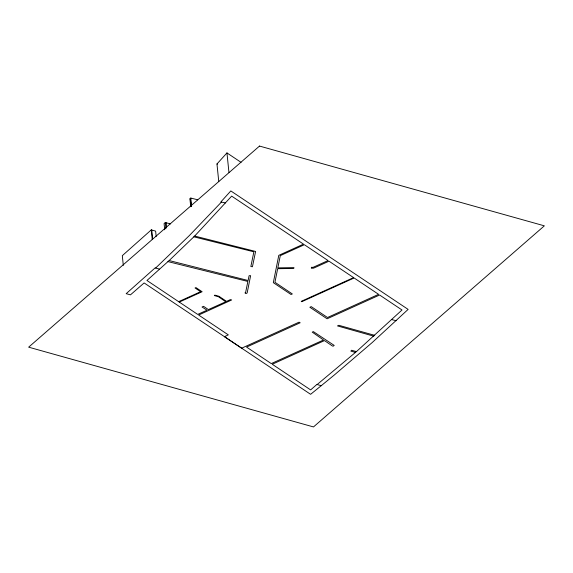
<?xml version="1.0" encoding="UTF-8"?>
<svg xmlns="http://www.w3.org/2000/svg" width="573" height="573" viewBox="0 0 573 573"><rect width="100%" height="100%" fill="white"/><g stroke="black" fill="none" stroke-linecap="round" stroke-linejoin="round"><path stroke-width="0.86" d="M218.764 181.641L216.966 163.964L226.958 152.919L241.054 162.338M225.497 202.914L220.827 201.975L230.819 190.931L408.126 309.399L372.113 342.625L334.295 375.021L321.238 385.693L316.869 384.469L310.623 389.905L272.254 364.256L324.483 340.591L332.39 345.985L333.128 346.192L334.217 345.412L313.359 331.617L312.228 332.125L323.537 340.004L271.265 363.59L246.555 347.073L300.18 322.771L299.077 322.162L241.656 348.183L224.423 336.652L228.326 334.883L198.645 315.035L231.678 299.966L230.396 299.6L226.571 301.384L218.943 296.27L214.832 295.116L214.316 295.568L218.428 296.714L225.755 301.763L208.379 309.585L203.551 306.326L202.04 307.006L207.039 310.186L197.706 314.412L146.96 280.476L169.15 260.557L194.727 235.99L231.664 196.124L303.511 244.148L278.772 255.357L273.321 282.661L291.041 294.493L292.337 293.949L274.94 282.274L277.669 268.708L293.791 268.451L293.956 267.627L277.833 267.877L280.29 255.637L304.37 244.721L328.071 260.565L313.066 267.347L311.397 267.29L311.368 268.279L313.682 268.128L329.002 261.188L353.584 277.619L301.226 301.348L301.763 301.713L354.128 277.977L378.61 294.343L327.505 317.506L311.232 306.634L309.857 307.257L327.111 318.796L379.598 295.009L402.01 309.986L356.435 351.607L317.134 384.54M221.422 202.09L189.176 235.739L155.627 268.042M156.171 236.42L155.634 231.112L151.265 229.895L122.314 255.658L123.302 265.378M197.656 199.784L190.795 198.05L189.928 198.802L190.737 206.753M170.525 223.893L165.289 222.553L164.086 223.592L164.716 229.78M321.238 385.693L310.609 394.317L144.131 282.94L130.451 294.859L126.175 293.663L155.125 267.899L159.495 269.124M178.633 301.656L200.614 291.7L195.042 287.975L195.916 287.574L202.126 291.729L179.27 302.078M216.966 163.964L217.561 164.086M193.789 236.807L253.875 251.819L250.845 266.545L252.435 266.746L255.601 251.447L194.655 236.055M391.825 319.627L396.179 320.715M373.804 336.179L337.461 325.915L338.872 325.314L374.749 335.355M169.15 260.557L248.123 280.505L249.09 275.706L250.623 275.677L247.156 292.968L246.01 293.569L244.936 292.882L245.595 292.617L247.865 281.45L167.946 261.603M356.435 351.607L351.55 350.239L350.869 351.134L355.496 352.431M226.958 152.919L228.935 172.366M190.795 198.05L191.597 206.008M190.329 198.451L191.138 206.409M190.222 198.544L191.031 206.502M166.184 222.804L166.636 227.223M165.289 222.553L165.912 228.734M151.766 230.031L152.662 238.869M151.265 229.895L152.253 239.614M259.505 146.065L28.65 347.166L313.495 426.935L544.35 225.834L259.505 146.065"/></g></svg>
